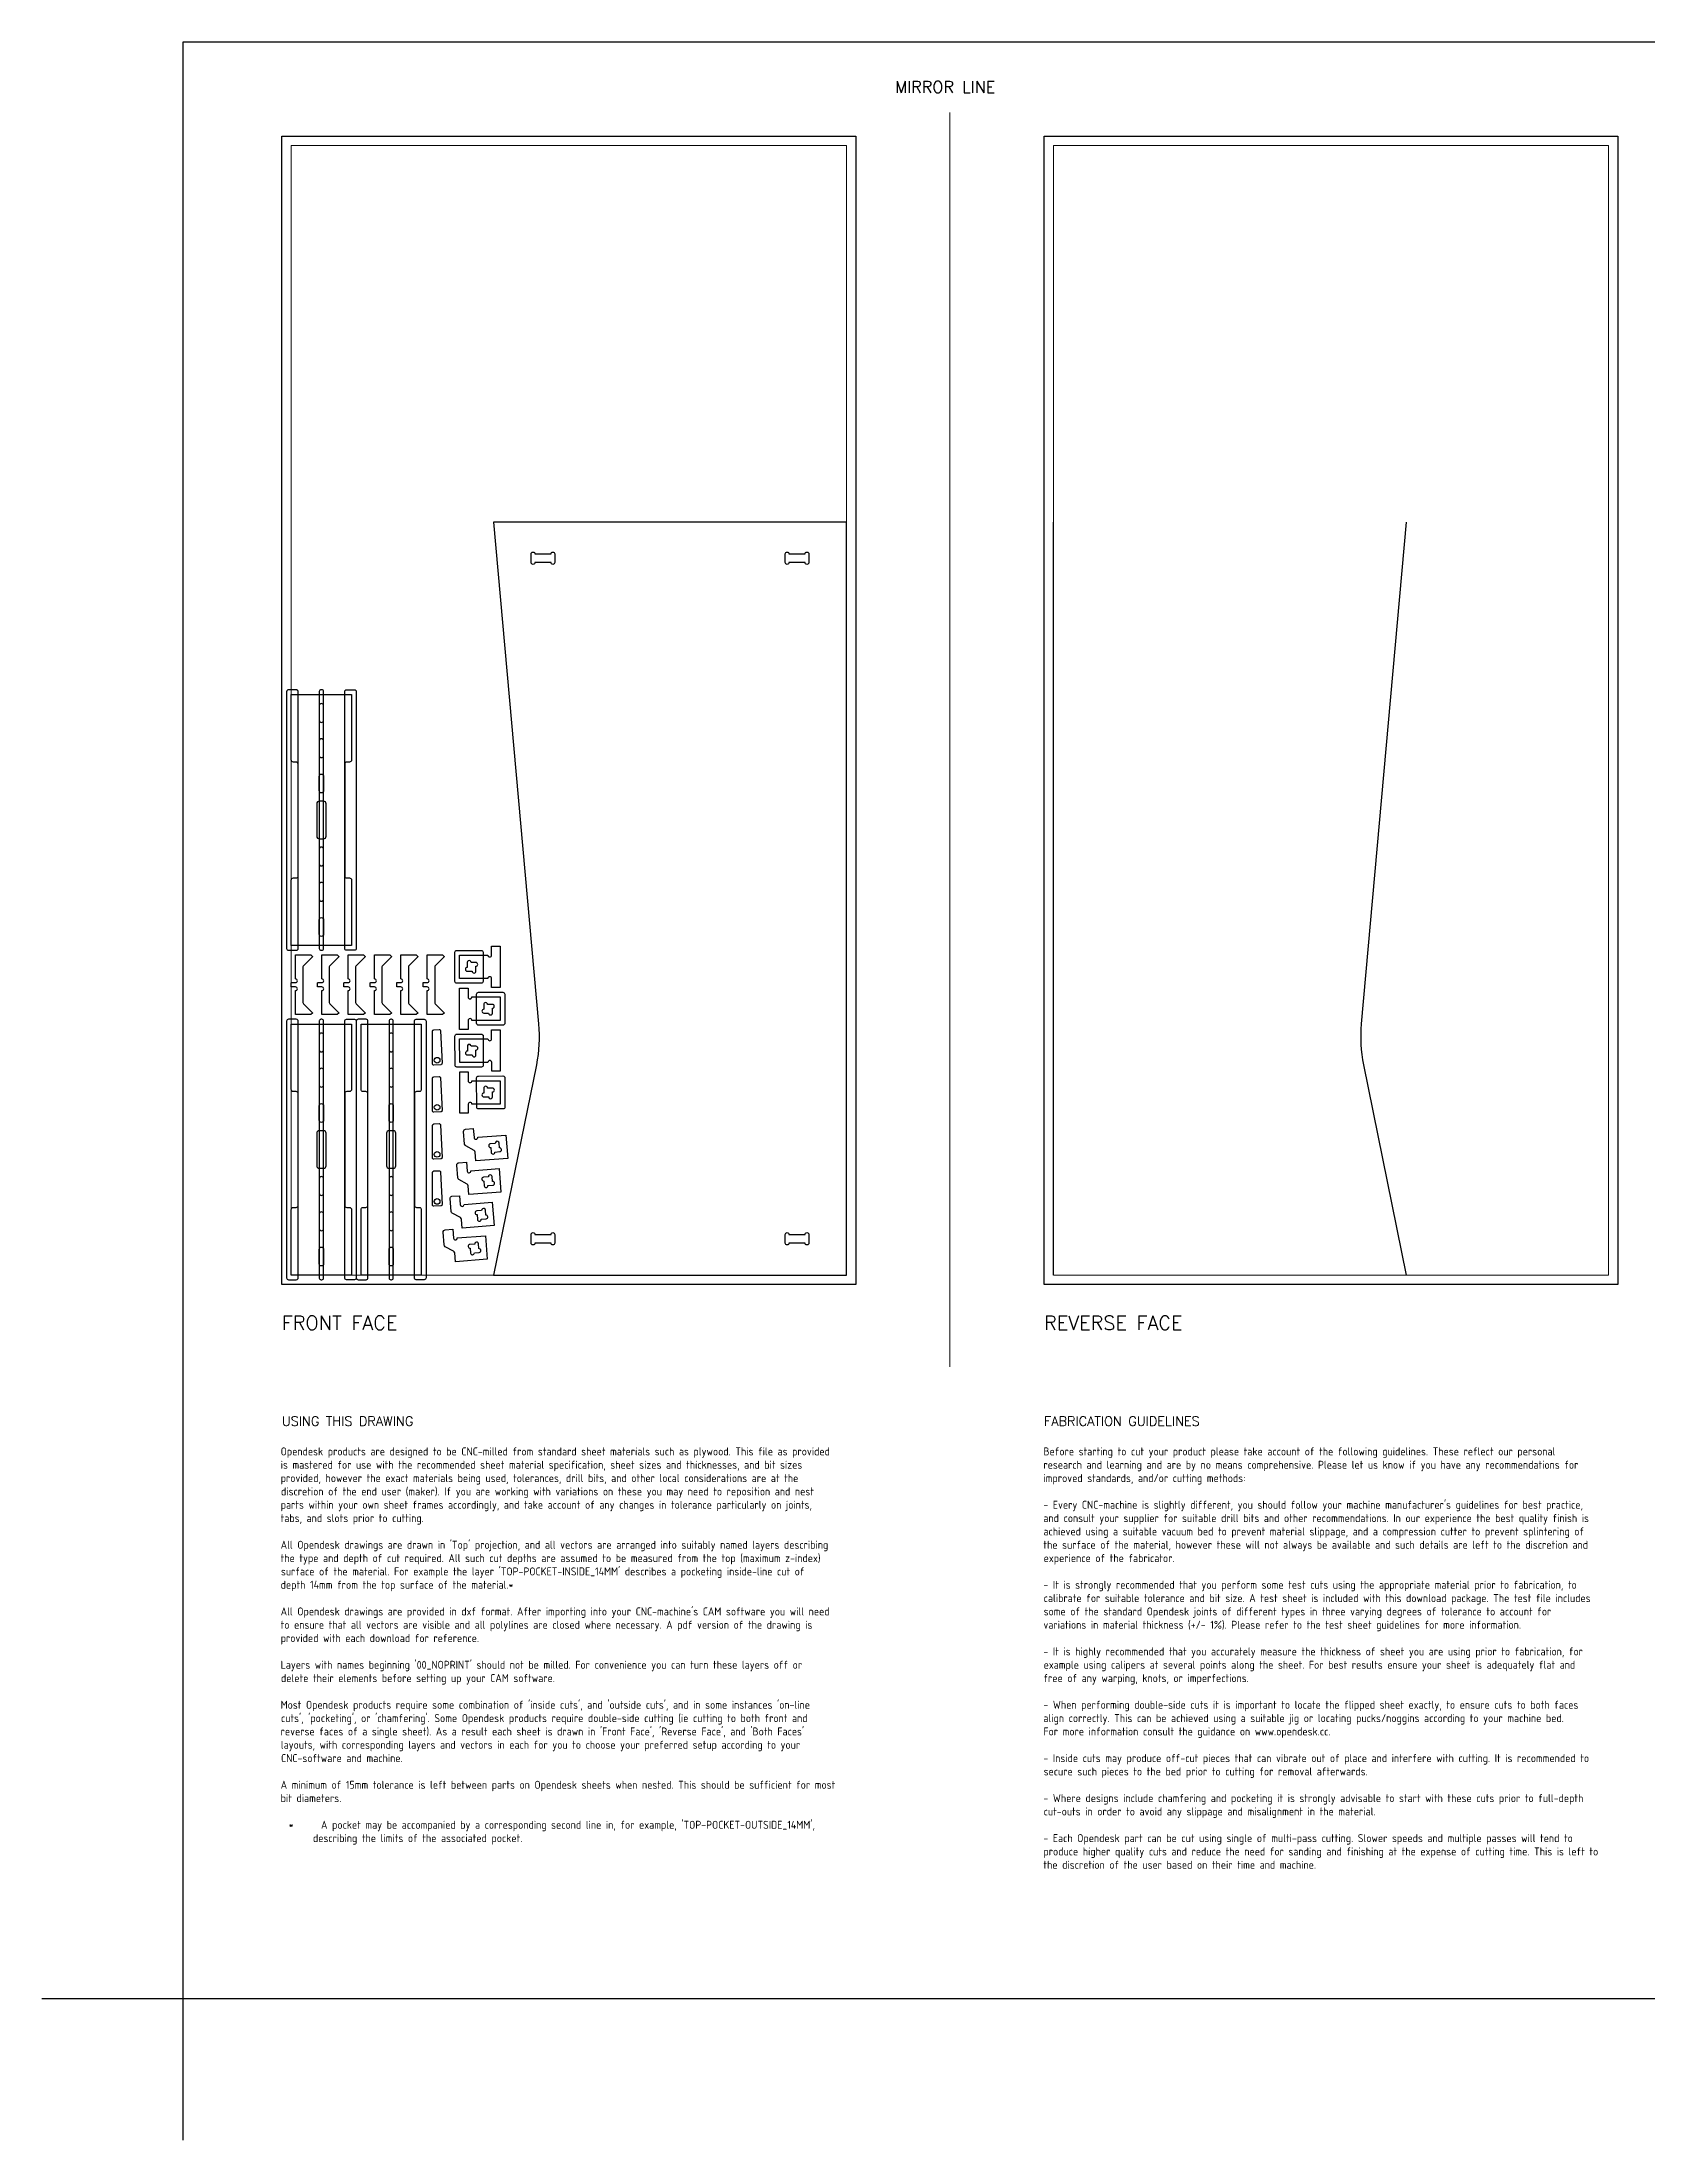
# Model space of a CAD drawing. Header units: millimetres. Extents: x -300 to 5880, y -300 to 4158.
# Drawn here: x -300 to 3112, y -300 to 4158 of the extents above; entities that cross this region are included whole.
import ezdxf
from ezdxf.enums import TextEntityAlignment as Align

# ---------------------------------------------------------------- set-up
doc = ezdxf.new("R2010")
doc.units = ezdxf.units.MM
doc.layers.add('00-NOPRINT_TEXT', color=7, linetype='Continuous', lineweight=25)
doc.layers.add('00_NOPRINT_TOLERANCE', color=7, linetype='Continuous', lineweight=5)
for name, color, linetype, lineweight, true_color in [('BOARD_$TH-NOMINAL', 3, 'Continuous', 30, 0x00ff00), ('TOP-CUT-INSIDE_18.0MM', 1, 'Continuous', 25, 0xff1c00), ('TOP-CUT-OUTSIDE_18.0MM', 220, 'Continuous', 25, 0xff00d1), ('TOP-HOLE-12.0MM-DIAM_18.0MM', 3, 'Continuous', 25, 0x00ff0c), ('TOP-POCKET-INSIDE_14.0MM', 190, 'Continuous', 25, 0x9300ff), ('TOP-POCKET-INSIDE_9.0MM', 60, 'Continuous', 25, 0xb0ff00)]:
    doc.layers.add(name, color=color, linetype=linetype, lineweight=lineweight, true_color=true_color)
doc.layers.add('REV-FILLET-ONLINE_3.0MM', color=216, linetype='Continuous', true_color=0x801770)
doc.layers.add('TOP-FILLET-ONLINE_3.0MM', color=220, linetype='Continuous', true_color=0xff00d9)
doc.styles.add('OD-ISOCP-17_240', font='isocp.shx')
doc.styles.add('OD-ISOCP-17_241', font='isocp.shx')
doc.styles.add('OD-ISOCP-17_242', font='isocp.shx')
doc.styles.add('OD-ISOCP-17_243', font='isocp.shx')
doc.styles.add('OD-ISOCP-17_244', font='isocp.shx')
doc.styles.add('OD-ISOCP-17_245', font='isocp.shx')
doc.styles.add('OD-ISOCP-17_246', font='isocp.shx')
doc.styles.add('OD-ISOCP-17_247', font='isocp.shx')
doc.styles.add('OD-ISOCP-17_248', font='isocp.shx')
doc.styles.add('OD-ISOCP-17_249', font='isocp.shx')
doc.styles.add('OD-ISOCP-17_250', font='isocp.shx')
doc.styles.add('OD-ISOCP-17_251', font='isocp.shx')
doc.styles.add('OD-ISOCP-17_252', font='isocp.shx')
doc.styles.add('OD-ISOCP-17_253', font='isocp.shx')
doc.styles.add('OD-ISOCP-17_254', font='isocp.shx')
doc.styles.add('OD-ISOCP-17_255', font='isocp.shx')
doc.styles.add('OD-ISOCP-17_256', font='isocp.shx')
doc.styles.add('OD-ISOCP-17_257', font='isocp.shx')
doc.styles.add('OD-ISOCP-17_258', font='isocp.shx')
doc.styles.add('OD-ISOCP-17_259', font='isocp.shx')
doc.styles.add('OD-ISOCP-17_260', font='isocp.shx')
doc.styles.add('OD-ISOCP-17_261', font='isocp.shx')
doc.styles.add('OD-ISOCP-17_262', font='isocp.shx')
doc.styles.add('OD-ISOCP-17_263', font='isocp.shx')
doc.styles.add('OD-ISOCP-17_264', font='isocp.shx')
doc.styles.add('OD-ISOCP-17_265', font='isocp.shx')
doc.styles.add('OD-ISOCP-17_266', font='isocp.shx')
doc.styles.add('OD-ISOCP-17_267', font='isocp.shx')
doc.styles.add('OD-ISOCP-17_268', font='isocp.shx')
doc.styles.add('OD-ISOCP-17_269', font='isocp.shx')
doc.styles.add('OD-ISOCP-17_270', font='isocp.shx')
doc.styles.add('OD-ISOCP-17_271', font='isocp.shx')
doc.styles.add('OD-ISOCP-17_272', font='isocp.shx')
doc.styles.add('OD-ISOCP-17_273', font='isocp.shx')
doc.styles.add('OD-ISOCP-17_274', font='isocp.shx')
doc.styles.add('OD-ISOCP-17_275', font='isocp.shx')
doc.styles.add('OD-ISOCP-17_276', font='isocp.shx')
doc.styles.add('OD-ISOCP-17_277', font='isocp.shx')
doc.styles.add('OD-ISOCP-17_278', font='isocp.shx')
doc.styles.add('OD-ISOCP-17_279', font='isocp.shx')
doc.styles.add('OD-ISOCP-17_280', font='isocp.shx')
doc.styles.add('OD-ISOCP-17_281', font='isocp.shx')
doc.styles.add('OD-ISOCP-17_282', font='isocp.shx')
doc.styles.add('OD-ISOCP-17_283', font='isocp.shx')
doc.styles.add('OD-ISOCP-17_284', font='isocp.shx')
doc.styles.add('OD-ISOCP-17_285', font='isocp.shx')
doc.styles.add('OD-ISOCP-17_286', font='isocp.shx')
doc.styles.add('OD-ISOCP-17_287', font='isocp.shx')
doc.styles.add('OD-ISOCP-17_288', font='isocp.shx')
doc.styles.add('OD-SIMPLEX-20_87', font='simplex.shx')
doc.styles.add('OD-SIMPLEX-20_88', font='simplex.shx')
doc.styles.add('OD-SIMPLEX-25_89', font='simplex.shx')
doc.styles.add('OD-SIMPLEX-30_88', font='simplex.shx')
doc.styles.add('OD-SIMPLEX-30_89', font='simplex.shx')

# ---------------------------------------------------------------- blocks, each defined once
blk = doc.blocks.new('Borders Opendesk_7')
at = {"layer": '00-NOPRINT_TEXT'}
for p, q in [((0, 4158), (5880, 4158)), ((0, 0), (0, 4158)), ((0, 0), (-300, 0)), ((0, -300), (0, 0)), ((5880, 0), (0, 0))]:
    blk.add_line(p, q, dxfattribs=at)
at = {"layer": '00_NOPRINT_TOLERANCE'}
for p, q in [((1630, 1343.2), (1630, 4008)), ((210, 3958), (1430, 3958)), ((210, 1518), (210, 3958)), ((230, 3938), (1410, 3938)), ((230, 1538), (230, 3938)), ((1410, 3938), (1410, 1538)), ((1430, 3958), (1430, 1518)), ((1830, 3958), (3050, 3958)), ((1830, 1518), (1830, 3958)), ((1850, 1538), (1850, 3938)), ((1850, 3938), (3030, 3938)), ((3030, 3938), (3030, 1538)), ((3050, 3958), (3050, 1518)), ((1430, 1518), (210, 1518)), ((1410, 1538), (230, 1538)), ((3050, 1518), (1830, 1518)), ((3030, 1538), (1850, 1538))]:
    blk.add_line(p, q, dxfattribs=at)
at = {"layer": 'BOARD_$TH-NOMINAL'}
for p, q in [((210, 3958), (1430, 3958)), ((210, 1518), (210, 3958)), ((1430, 3958), (1430, 1518)), ((1830, 3958), (3050, 3958)), ((1830, 1518), (1830, 3958)), ((3050, 3958), (3050, 1518)), ((1430, 1518), (210, 1518)), ((3050, 1518), (1830, 1518))]:
    blk.add_line(p, q, dxfattribs=at)
at = {"layer": '00-NOPRINT_TEXT', "style": 'OD-SIMPLEX-25_89'}
blk.add_text('MIRROR LINE', height=25, dxfattribs=at).set_placement((1513.3, 4049.9))
at = {"layer": '00-NOPRINT_TEXT', "color": 7}
for s, height, style, p in [('FRONT FACE', 30, 'OD-SIMPLEX-30_89', (210, 1451.3)), ('REVERSE FACE', 30, 'OD-SIMPLEX-30_88', (1830, 1451.3)), ('USING THIS DRAWING', 20, 'OD-SIMPLEX-20_88', (210, 1237.4)), ('FABRICATION GUIDELINES', 20, 'OD-SIMPLEX-20_87', (1830, 1237.4))]:
    blk.add_text(s, height=height, dxfattribs=dict(at, style=style)).set_placement(p, align=Align.TOP_LEFT)
for s, style, p in [('Opendesk products are designed to be CNC-milled from standard sheet materials such as plywood. This file as provided', 'OD-ISOCP-17_265', (207.4, 1154.7)), ('Before starting to cut your product please take account of the following guidelines. These reflect our personal', 'OD-ISOCP-17_240', (1828.7, 1154.7)), ('is mastered for use with the recommended sheet material specification, sheet sizes and thicknesses, and bit sizes', 'OD-ISOCP-17_266', (207.4, 1126.3)), ('provided, however the exact materials being used, tolerances, drill bits, and other local considerations are at the', 'OD-ISOCP-17_267', (207.4, 1098)), ('research and learning and are by no means comprehensive. Please let us know if you have any recommendations for', 'OD-ISOCP-17_241', (1828.7, 1126.3)), ('improved standards, and/or cutting methods:', 'OD-ISOCP-17_242', (1828.7, 1098)), ('discretion of the end user (maker). If you are working with variations on these you may need to reposition and nest', 'OD-ISOCP-17_268', (208.1, 1069.7)), ('tabs, and slots prior to cutting.', 'OD-ISOCP-17_270', (207.4, 1013)), ('parts within your own sheet frames accordingly, and take account of any changes in tolerance particularly on joints,', 'OD-ISOCP-17_269', (207.4, 1041.3)), ("- Every CNC-machine is slightly different, you should follow your machine manufacturer's guidelines for best practice,", 'OD-ISOCP-17_243', (1828.7, 1041.3)), ('and consult your supplier for suitable drill bits and other recommendations. In our experience the best quality finish is', 'OD-ISOCP-17_244', (1828.7, 1013)), ('achieved using a suitable vacuum bed to prevent material slippage, and a compression cutter to prevent splintering of', 'OD-ISOCP-17_245', (1828.7, 984.7)), ('the type and depth of cut required. All such cut depths are assumed to be measured from the top (maximum z-index)', 'OD-ISOCP-17_272', (207.4, 928)), ("All Opendesk drawings are drawn in 'Top' projection, and all vectors are arranged into suitably named layers describing", 'OD-ISOCP-17_271', (207.4, 956.3)), ('the surface of the material, however these will not always be available and such details are left to the discretion and', 'OD-ISOCP-17_246', (1828.7, 956.3)), ('experience of the fabricator.', 'OD-ISOCP-17_247', (1829.2, 928)), ("surface of the material. For example the layer 'TOP-POCKET-INSIDE_14MM' describes a pocketing inside-line cut of", 'OD-ISOCP-17_273', (208, 899.7)), ('depth 14mm from the top surface of the material.*', 'OD-ISOCP-17_274', (207.4, 871.3)), ('- It is strongly recommended that you perform some test cuts using the appropriate material prior to fabrication, to', 'OD-ISOCP-17_248', (1828.7, 871.3)), ('calibrate for suitable tolerance and bit size. A test sheet is included with this download package. The test file includes', 'OD-ISOCP-17_249', (1829.3, 843)), ('to ensure that all vectors are visible and all polylines are closed where necessary. A pdf version of the drawing is', 'OD-ISOCP-17_276', (207.4, 786.3)), ("All Opendesk drawings are provided in dxf format. After importing into your CNC-machine's CAM software you will need", 'OD-ISOCP-17_275', (207.4, 814.7)), ('variations in material thickness (+/- 1%). Please refer to the test sheet guidelines for more information.', 'OD-ISOCP-17_251', (1828.7, 786.3)), ('some of the standard Opendesk joints of different types in three varying degrees of tolerance to account for', 'OD-ISOCP-17_250', (1829.2, 814.7)), ('provided with each download for reference.', 'OD-ISOCP-17_277', (207.4, 758)), ("Layers with names beginning '00_NOPRINT' should not be milled. For convenience you can turn these layers off or", 'OD-ISOCP-17_278', (207.4, 701.3)), ('- It is highly recommended that you accurately measure the thickness of sheet you are using prior to fabrication, for', 'OD-ISOCP-17_252', (1828.7, 729.7)), ('example using calipers at several points along the sheet. For best results ensure your sheet is adequately flat and', 'OD-ISOCP-17_253', (1829.2, 701.3)), ('delete their elements before setting up your CAM software.', 'OD-ISOCP-17_279', (208.1, 673)), ('free of any warping, knots, or imperfections.', 'OD-ISOCP-17_254', (1828.7, 673)), ("Most Opendesk products require some combination of 'inside cuts', and 'outside cuts', and in some instances 'on-line", 'OD-ISOCP-17_280', (207.4, 616.3)), ('- When performing double-side cuts it is important to locate the flipped sheet exactly, to ensure cuts to both faces', 'OD-ISOCP-17_255', (1828.7, 616.3)), ("reverse faces of a single sheet). As a result each sheet is drawn in 'Front Face', 'Reverse Face', and 'Both Faces'", 'OD-ISOCP-17_282', (207.4, 559.7)), ("cuts', 'pocketing', or 'chamfering'. Some Opendesk products require double-side cutting (ie cutting to both front and", 'OD-ISOCP-17_281', (208.1, 588)), ('align correctly. This can be achieved using a suitable jig or locating pucks/noggins according to your machine bed.', 'OD-ISOCP-17_256', (1828.7, 588)), ('layouts, with corresponding layers and vectors in each for you to choose your preferred setup according to your', 'OD-ISOCP-17_283', (207.8, 531.3)), ('For more information consult the guidance on www.opendesk.cc.', 'OD-ISOCP-17_257', (1828.7, 559.7)), ('CNC-software and machine.', 'OD-ISOCP-17_284', (208.2, 503)), ('- Inside cuts may produce off-cut pieces that can vibrate out of place and interfere with cutting. It is recommended to', 'OD-ISOCP-17_258', (1828.7, 503)), ('secure such pieces to the bed prior to cutting for removal afterwards.', 'OD-ISOCP-17_259', (1829.2, 474.7)), ('A minimum of 15mm tolerance is left between parts on Opendesk sheets when nested. This should be sufficient for most', 'OD-ISOCP-17_285', (207.4, 446.3)), ('bit diameters.', 'OD-ISOCP-17_286', (207.4, 418)), ('- Where designs include chamfering and pocketing it is strongly advisable to start with these cuts prior to full-depth', 'OD-ISOCP-17_260', (1828.7, 418)), ('cut-outs in order to avoid any slippage and misalignment in the material.', 'OD-ISOCP-17_261', (1829.3, 389.7)), ("*      A pocket may be accompanied by a corresponding second line in, for example, 'TOP-POCKET-OUTSIDE_14MM',", 'OD-ISOCP-17_287', (224.4, 361.3)), ('describing the limits of the associated pocket.', 'OD-ISOCP-17_288', (276.1, 333)), ('- Each Opendesk part can be cut using single of multi-pass cutting. Slower speeds and multiple passes will tend to', 'OD-ISOCP-17_262', (1828.7, 333)), ('produce higher quality cuts and reduce the need for sanding and finishing at the expense of cutting time. This is left to', 'OD-ISOCP-17_263', (1828.7, 304.7)), ('the discretion of the user based on their time and machine.', 'OD-ISOCP-17_264', (1828.7, 276.3))]:
    blk.add_text(s, height=17, dxfattribs=dict(at, style=style)).set_placement(p)

msp = doc.modelspace()

# ---------------------------------------------------------------- linework, layer by layer
at = {"layer": 'REV-FILLET-ONLINE_3.0MM'}
msp.add_line((1850, 1538), (1850, 3138), dxfattribs=at)
msp.add_lwpolyline([(2600, 3138), (2504.3, 2071.4, 0.072682), (2509.1, 1984.7), (2600, 1538)], format="xyb", dxfattribs=at)
at = {"layer": 'TOP-CUT-INSIDE_18.0MM'}
for points in [[(782.1, 3070.1, -1), (790.1, 3070.1), (790.1, 3051.9, -1), (782.1, 3051.9), (747.9, 3051.9, -1), (739.9, 3051.9), (739.9, 3070.1, -1), (747.9, 3070.1)], [(1287.9, 3051.9, -1), (1279.9, 3051.9), (1279.9, 3070.1, -1), (1287.9, 3070.1), (1322.1, 3070.1, -1), (1330.1, 3070.1), (1330.1, 3051.9, -1), (1322.1, 3051.9)], [(289.6, 2747.8), (289.6, 2716.8, 1), (298.6, 2716.8), (298.6, 2747.8, 1)], [(298.6, 2641.8), (298.6, 2672.8, 1), (289.6, 2672.8), (289.6, 2641.8, 1)], [(289.6, 2566.8), (289.6, 2597.8, -1), (298.6, 2597.8), (298.6, 2566.8, -1)], [(284.2, 2470.2, 0.414214), (289.6, 2464.8), (298.6, 2464.8, 0.414214), (304, 2470.2), (304, 2539.4, 0.414214), (298.6, 2544.8), (289.6, 2544.8, 0.414214), (284.2, 2539.4)], [(289.6, 2411.8, 1), (298.6, 2411.8), (298.6, 2442.8, 1), (289.6, 2442.8)], [(289.6, 2336.8, 1), (298.6, 2336.8), (298.6, 2367.8, 1), (289.6, 2367.8)], [(298.6, 2261.8, -1), (289.6, 2261.8), (289.6, 2292.8, -1), (298.6, 2292.8)], [(604, 2202), (604, 2191.6, 1), (604, 2183.6), (614.4, 2183.6, 1), (622.4, 2183.6), (622.4, 2194, 1), (622.4, 2202), (612, 2202, 1.000001)], [(657.5, 2094.6), (657.5, 2105, 1), (657.5, 2113), (647.1, 2113, 1), (639.1, 2113), (639.1, 2102.6, 1), (639.1, 2094.6), (649.5, 2094.6, 1.000001)], [(298.6, 2047.7, 1), (289.6, 2047.7), (289.6, 2016.7, 1), (298.6, 2016.7)], [(446.8, 2016.7), (446.8, 2047.7, 1), (437.8, 2047.7), (437.8, 2016.7, 1)], [(604.2, 2024), (604.2, 2013.6, 1), (604.2, 2005.6), (614.6, 2005.6, 1), (622.6, 2005.6), (622.6, 2016, 1), (622.6, 2024), (612.2, 2024, 1.000001)], [(298.6, 1941.7), (298.6, 1972.7, 1), (289.6, 1972.7), (289.6, 1941.7, 1)], [(446.8, 1941.7), (446.8, 1972.7, 1), (437.8, 1972.7), (437.8, 1941.7, 1)], [(657.7, 1916.6), (657.7, 1927, 1), (657.7, 1935), (647.3, 1935, 1), (639.3, 1935), (639.3, 1924.6, 1), (639.3, 1916.6), (649.7, 1916.6, 1.000001)], [(298.6, 1866.7, -1), (289.6, 1866.7), (289.6, 1897.7, -1), (298.6, 1897.7)], [(437.8, 1866.7), (437.8, 1897.7, -1), (446.8, 1897.7), (446.8, 1866.7, -1)], [(304, 1839.3, 0.414214), (298.6, 1844.7), (289.6, 1844.7, 0.414214), (284.2, 1839.3), (284.2, 1770.1, 0.414214), (289.6, 1764.7), (298.6, 1764.7, 0.414214), (304, 1770.1)], [(452.2, 1839.3, 0.414214), (446.8, 1844.7), (437.8, 1844.7, 0.414214), (432.4, 1839.3), (432.4, 1770.1, 0.414214), (437.8, 1764.7), (446.8, 1764.7, 0.414214), (452.2, 1770.1)], [(671.6, 1818.5, 1.000001), (663.6, 1817.8), (653.2, 1817, 1), (653.8, 1809.1), (654.6, 1798.7, 1), (662.6, 1799.3), (673, 1800.1, 1), (672.4, 1808.1)], [(298.6, 1711.7), (298.6, 1742.7, 1), (289.6, 1742.7), (289.6, 1711.7, 1)], [(437.8, 1711.7, 1), (446.8, 1711.7), (446.8, 1742.7, 1), (437.8, 1742.7)], [(657.1, 1747.1, 1.000001), (649.1, 1746.5), (638.7, 1745.7, 1), (639.3, 1737.7), (640.1, 1727.4, 1), (648.1, 1728), (658.5, 1728.8, 1), (657.9, 1736.8)], [(289.6, 1636.7, 1), (298.6, 1636.7), (298.6, 1667.7, 1), (289.6, 1667.7)], [(446.8, 1636.7), (446.8, 1667.7, 1), (437.8, 1667.7), (437.8, 1636.7, 1)], [(642.5, 1675.8, 1.000001), (634.6, 1675.2), (624.2, 1674.4, 1), (624.8, 1666.4), (625.6, 1656, 1), (633.6, 1656.6), (644, 1657.4, 1), (643.3, 1665.4)], [(628, 1604.4, 1.000001), (620, 1603.8), (609.7, 1603, 1), (610.3, 1595), (611.1, 1584.7, 1), (619.1, 1585.3), (629.4, 1586.1, 1), (628.8, 1594.1)], [(747.9, 1605.9, -1), (739.9, 1605.9), (739.9, 1624.1, -1), (747.9, 1624.1), (782.1, 1624.1, -1), (790.1, 1624.1), (790.1, 1605.9, -1), (782.1, 1605.9)], [(1322.1, 1624.1, -1), (1330.1, 1624.1), (1330.1, 1605.9, -1), (1322.1, 1605.9), (1287.9, 1605.9, -1), (1279.9, 1605.9), (1279.9, 1624.1, -1), (1287.9, 1624.1)], [(298.6, 1561.7, -1), (289.6, 1561.7), (289.6, 1592.7, -1), (298.6, 1592.7)], [(446.8, 1561.7, -1), (437.8, 1561.7), (437.8, 1592.7, -1), (446.8, 1592.7)]]:
    msp.add_lwpolyline(points, format="xyb", close=True, dxfattribs=at)
at = {"layer": 'TOP-CUT-OUTSIDE_18.0MM'}
for points in [[(755.7, 2071.4, -0.072682), (750.9, 1984.7), (660, 1538), (1410, 1538), (1410, 3138), (660, 3138)], [(343.5, 2623.5), (343.5, 2386.1, 0.414214), (348, 2381.6), (353.7, 2381.6, -0.414214), (358.2, 2377.1), (358.2, 2238.1), (230, 2238.1), (230, 2377.1, -0.414214), (234.5, 2381.6), (240.2, 2381.6, 0.414214), (244.7, 2386.1), (244.7, 2623.5, 0.414214), (240.2, 2628), (234.5, 2628, -0.414214), (230, 2632.5), (230, 2771.5), (358.2, 2771.5), (358.2, 2632.5, -0.414214), (353.7, 2628), (348, 2628, 0.414214)], [(655.8, 2167.8, 1), (647.8, 2167.8), (587.8, 2167.8), (587.7, 2217.8), (647.7, 2217.8, 1), (655.7, 2217.8), (655.7, 2236.8), (673.7, 2236.9), (673.8, 2148.9), (655.8, 2148.8)], [(605.8, 2128.8, 1), (613.8, 2128.8), (673.8, 2128.9), (673.9, 2078.9), (613.9, 2078.8, 1), (605.9, 2078.8), (605.9, 2059.8), (587.9, 2059.8), (587.8, 2147.8), (605.8, 2147.8)], [(343.5, 1686, 0.414214), (348, 1681.5), (353.7, 1681.5, -0.414214), (358.2, 1677), (358.2, 1538), (230, 1538), (230, 1677, -0.414214), (234.5, 1681.5), (240.2, 1681.5, 0.414214), (244.7, 1686), (244.7, 1923.3, 0.414214), (240.2, 1927.8), (234.5, 1927.8, -0.414214), (230, 1932.3), (230, 2071.3), (358.2, 2071.3), (358.2, 1932.3, -0.414214), (353.7, 1927.8), (348, 1927.8, 0.414214), (343.5, 1923.3)], [(491.7, 1923.3), (491.7, 1686, 0.414214), (496.2, 1681.5), (501.9, 1681.5, -0.414214), (506.4, 1677), (506.4, 1538), (378.2, 1538), (378.2, 1677, -0.414214), (382.7, 1681.5), (388.4, 1681.5, 0.414214), (392.9, 1686), (392.9, 1923.3, 0.414214), (388.4, 1927.8), (382.7, 1927.8, -0.414214), (378.2, 1932.3), (378.2, 2071.3), (506.4, 2071.3), (506.4, 1932.3, -0.414214), (501.9, 1927.8), (496.2, 1927.8, 0.414214)], [(588, 1989.8), (587.9, 2039.8), (647.9, 2039.8, 1), (655.9, 2039.8), (655.9, 2058.8), (673.9, 2058.9), (674, 1970.9), (656, 1970.8), (656, 1989.8, 1), (648, 1989.8)], [(614, 1950.8), (674, 1950.9), (674.1, 1900.9), (614.1, 1900.8, 1), (606.1, 1900.8), (606.1, 1881.8), (588.1, 1881.8), (588, 1969.8), (606, 1969.8), (606, 1950.8, 1)], [(618.4, 1830.2, 1), (626.4, 1830.8), (686.1, 1835.4), (690, 1785.6), (622.3, 1780.3), (620.8, 1799, 0.253475), (618.5, 1802.6), (600.9, 1812.3, -0.253475), (598.5, 1815.9), (596.4, 1843, -0.414214), (600.6, 1847.9), (616.9, 1849.1)], [(584, 1744.5), (581.9, 1771.7, -0.414214), (586, 1776.5), (602.4, 1777.8), (603.9, 1758.8, 1), (611.8, 1759.5), (671.6, 1764.1), (675.5, 1714.3), (607.7, 1709), (606.3, 1727.7, 0.253475), (604, 1731.3), (586.3, 1740.9, -0.253475)], [(587.9, 1706.4), (589.3, 1687.5, 1), (597.3, 1688.1), (657.1, 1692.8), (660.9, 1642.9), (593.2, 1637.7), (591.8, 1656.3, 0.253475), (589.4, 1659.9), (571.8, 1669.6, -0.253475), (569.5, 1673.2), (567.4, 1700.3, -0.414214), (571.5, 1705.2)], [(555, 1601.8), (552.9, 1629, -0.414214), (557, 1633.8), (573.4, 1635.1), (574.8, 1616.2, 1), (582.8, 1616.8), (642.5, 1621.4), (646.4, 1571.6), (578.7, 1566.3), (577.3, 1585, 0.253475), (574.9, 1588.6), (557.3, 1598.2, -0.253475)]]:
    msp.add_lwpolyline(points, format="xyb", close=True, dxfattribs=at)
for points in [[(254.8, 2192.7), (254.8, 2116.8, 0.198912), (255.8, 2114.3), (274.8, 2095.3, -0.414214), (274.8, 2094.6), (271.6, 2091.5, -0.198912), (271.3, 2091.3), (239, 2091.3), (239, 2142.2, 1), (239, 2150.2), (230.5, 2150.2, -0.414214), (230, 2150.7), (230, 2158.7, -0.414214), (230.5, 2159.2), (239, 2159.2, 1), (239, 2167.2), (239, 2218.1), (271.3, 2218.1, -0.198912), (271.6, 2218), (274.8, 2214.9, -0.414229), (274.8, 2214.2), (255.8, 2195.2, 0.198926), (254.8, 2192.7)], [(310.8, 2192.7), (310.8, 2116.8, 0.198912), (311.8, 2114.3), (330.8, 2095.3, -0.414214), (330.8, 2094.6), (327.6, 2091.5, -0.198912), (327.3, 2091.3), (295, 2091.3), (295, 2142.2, 1), (295, 2150.2), (286.5, 2150.2, -0.414214), (286, 2150.7), (286, 2158.7, -0.414214), (286.5, 2159.2), (295, 2159.2, 1), (295, 2167.2), (295, 2218.1), (327.3, 2218.1, -0.198912), (327.6, 2218), (330.8, 2214.9, -0.414229), (330.8, 2214.2), (311.8, 2195.2, 0.198926), (310.8, 2192.7)], [(366.8, 2192.7), (366.8, 2116.8, 0.198912), (367.8, 2114.3), (386.8, 2095.3, -0.414214), (386.8, 2094.6), (383.6, 2091.5, -0.198912), (383.3, 2091.3), (351, 2091.3), (351, 2142.2, 1), (351, 2150.2), (342.5, 2150.2, -0.414214), (342, 2150.7), (342, 2158.7, -0.414214), (342.5, 2159.2), (351, 2159.2, 1), (351, 2167.2), (351, 2218.1), (383.3, 2218.1, -0.198912), (383.6, 2218), (386.8, 2214.9, -0.414229), (386.8, 2214.2), (367.8, 2195.2, 0.198926), (366.8, 2192.7)], [(422.8, 2192.7), (422.8, 2116.8, 0.198912), (423.8, 2114.3), (442.8, 2095.3, -0.414214), (442.8, 2094.6), (439.6, 2091.5, -0.198912), (439.3, 2091.3), (407, 2091.3), (407, 2142.2, 1), (407, 2150.2), (398.5, 2150.2, -0.414214), (398, 2150.7), (398, 2158.7, -0.414214), (398.5, 2159.2), (407, 2159.2, 1), (407, 2167.2), (407, 2218.1), (439.3, 2218.1, -0.198912), (439.6, 2218), (442.8, 2214.9, -0.414229), (442.8, 2214.2), (423.8, 2195.2, 0.198926), (422.8, 2192.7)], [(478.8, 2192.7), (478.8, 2116.8, 0.198912), (479.8, 2114.3), (498.8, 2095.3, -0.414214), (498.8, 2094.6), (495.6, 2091.5, -0.198912), (495.3, 2091.3), (463, 2091.3), (463, 2142.2, 1), (463, 2150.2), (454.5, 2150.2, -0.414214), (454, 2150.7), (454, 2158.7, -0.414214), (454.5, 2159.2), (463, 2159.2, 1), (463, 2167.2), (463, 2218.1), (495.3, 2218.1, -0.198912), (495.6, 2218), (498.8, 2214.9, -0.414229), (498.8, 2214.2), (479.8, 2195.2, 0.198926), (478.8, 2192.7)], [(534.8, 2192.7), (534.8, 2116.8, 0.198912), (535.8, 2114.3), (554.8, 2095.3, -0.414214), (554.8, 2094.6), (551.6, 2091.5, -0.198912), (551.3, 2091.3), (519, 2091.3), (519, 2142.2, 1), (519, 2150.2), (510.5, 2150.2, -0.414214), (510, 2150.7), (510, 2158.7, -0.414214), (510.5, 2159.2), (519, 2159.2, 1), (519, 2167.2), (519, 2218.1), (551.3, 2218.1, -0.198912), (551.6, 2218), (554.8, 2214.9, -0.414229), (554.8, 2214.2), (535.8, 2195.2, 0.198926), (534.8, 2192.7)], [(530.1, 1987), (530.1, 2056.1, -0.400684), (532.9, 2059.1), (544.2, 2059.6, -0.414214), (547.3, 2056.7), (550.5, 1987.8, -0.414214), (547.7, 1984.7), (533.2, 1984, -0.427874), (530.1, 1987)], [(530.1, 1887), (530.1, 1956.1, -0.400684), (532.9, 1959.1), (544.2, 1959.6, -0.414214), (547.3, 1956.7), (550.5, 1887.8, -0.414214), (547.7, 1884.7), (533.2, 1884, -0.427874), (530.1, 1887)], [(530.1, 1787), (530.1, 1856.1, -0.400684), (532.9, 1859.1), (544.2, 1859.6, -0.414214), (547.3, 1856.7), (550.5, 1787.8, -0.414214), (547.7, 1784.7), (533.2, 1784, -0.427874), (530.1, 1787)], [(530.1, 1687), (530.1, 1756.1, -0.400684), (532.9, 1759.1), (544.2, 1759.6, -0.414214), (547.3, 1756.7), (550.5, 1687.8, -0.414214), (547.7, 1684.7), (533.2, 1684, -0.427874), (530.1, 1687)]]:
    msp.add_lwpolyline(points, format="xyb", dxfattribs=at)
at = {"layer": 'TOP-FILLET-ONLINE_3.0MM'}
msp.add_line((1410, 1538), (1410, 3138), dxfattribs=at)
msp.add_lwpolyline([(660, 3138), (755.7, 2071.4, -0.072682), (750.9, 1984.7), (660, 1538)], format="xyb", dxfattribs=at)
at = {"layer": 'TOP-HOLE-12.0MM-DIAM_18.0MM'}
for centre in [(540, 1994.3), (540, 1894.3), (540, 1794.3), (540, 1694.3)]:
    msp.add_circle(centre, 6, dxfattribs=at)
at = {"layer": 'TOP-POCKET-INSIDE_14.0MM'}
for points in [[(224, 2781.5, 0.414214), (220, 2777.5), (220, 2232.1, 0.414214), (224, 2228.1), (240.7, 2228.1, 0.414214), (244.7, 2232.1), (244.7, 2777.5, 0.414214), (240.7, 2781.5)], [(347.5, 2781.5), (364.2, 2781.5, -0.414214), (368.2, 2777.5), (368.2, 2232.1, -0.414214), (364.2, 2228.1), (347.5, 2228.1, -0.414214), (343.5, 2232.1), (343.5, 2777.5, -0.414214)], [(244.7, 1532), (244.7, 2077.3, 0.414214), (240.7, 2081.3), (224, 2081.3, 0.414214), (220, 2077.3), (220, 1532, 0.414214), (224, 1528), (240.7, 1528, 0.414214)], [(343.5, 2077.3, -0.414214), (347.5, 2081.3), (364.2, 2081.3, -0.414214), (368.2, 2077.3), (368.2, 1532, -0.414214), (364.2, 1528), (347.5, 1528, -0.414214), (343.5, 1532)], [(392.9, 2077.3, 0.414214), (388.9, 2081.3), (372.2, 2081.3, 0.414214), (368.2, 2077.3), (368.2, 1532, 0.414214), (372.2, 1528), (388.9, 1528, 0.414214), (392.9, 1532)], [(516.4, 1532, -0.414214), (512.4, 1528), (495.7, 1528, -0.414214), (491.7, 1532), (491.7, 2077.3, -0.414214), (495.7, 2081.3), (512.4, 2081.3, -0.414214), (516.4, 2077.3)]]:
    msp.add_lwpolyline(points, format="xyb", close=True, dxfattribs=at)
at = {"layer": 'TOP-POCKET-INSIDE_9.0MM'}
for points in [[(289.6, 2778), (289.6, 2231.6, 0.414214), (293.1, 2228.1), (295.1, 2228.1, 0.414214), (298.6, 2231.6), (298.6, 2778, 0.414214), (295.1, 2781.5), (293.1, 2781.5, 0.414214)], [(581.7, 2227.8), (633.7, 2227.8, -0.414214), (637.7, 2223.8), (637.8, 2161.8, -0.414214), (633.8, 2157.8), (581.8, 2157.8, -0.414214), (577.8, 2161.7), (577.7, 2223.7, -0.414214)], [(683.8, 2134.9), (683.9, 2072.9, -0.414214), (679.9, 2068.9), (627.9, 2068.8, -0.414214), (623.9, 2072.8), (623.8, 2134.8, -0.414214), (627.8, 2138.8), (679.8, 2138.9, -0.414214)], [(289.6, 2077.8), (289.6, 1531.5, 0.414214), (293.1, 1528), (295.1, 1528, 0.414214), (298.6, 1531.5), (298.6, 2077.8, 0.414214), (295.1, 2081.3), (293.1, 2081.3, 0.414214)], [(443.3, 1528, 0.414214), (446.8, 1531.5), (446.8, 2077.8, 0.414214), (443.3, 2081.3), (441.3, 2081.3, 0.414214), (437.8, 2077.8), (437.8, 1531.5, 0.414214), (441.3, 1528)], [(633.9, 2049.8, -0.414214), (637.9, 2045.8), (638, 1983.8, -0.414214), (634, 1979.8), (582, 1979.8, -0.414214), (578, 1983.7), (577.9, 2045.7, -0.414214), (581.9, 2049.8)], [(680.1, 1890.9), (628.1, 1890.8, -0.414214), (624.1, 1894.8), (624, 1956.8, -0.414214), (628, 1960.8), (680, 1960.9, -0.414214), (684, 1956.9), (684.1, 1894.9, -0.414214)]]:
    msp.add_lwpolyline(points, format="xyb", close=True, dxfattribs=at)

# ---------------------------------------------------------------- block references
msp.add_blockref('Borders Opendesk_7', (0, 0))

doc.saveas('drawing.dxf')
